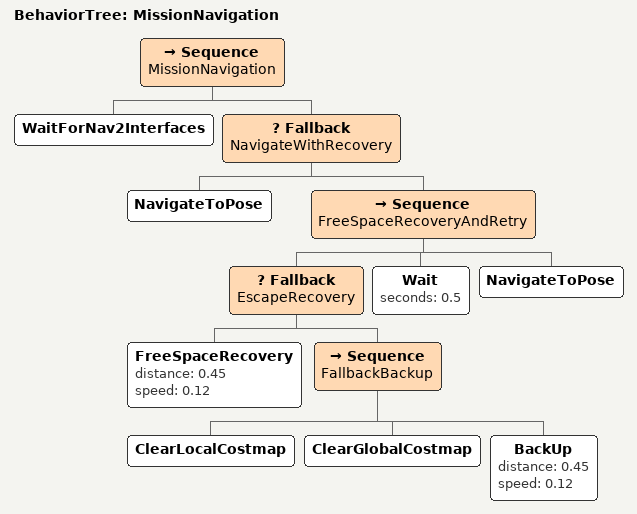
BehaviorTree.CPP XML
<?xml version="1.0" encoding="UTF-8"?>
<root main_tree_to_execute="MissionNavigation">
  <BehaviorTree ID="MissionNavigation">
    <!-- 高层任务树示意：后续可替换为 BehaviorTree.CPP 插件版本。 -->
    <Sequence name="MissionNavigation">
      <WaitForNav2Interfaces/>
      <Fallback name="NavigateWithRecovery">
        <NavigateToPose/>
        <Sequence name="FreeSpaceRecoveryAndRetry">
          <Fallback name="EscapeRecovery">
            <FreeSpaceRecovery distance="0.45" speed="0.12"/>
            <Sequence name="FallbackBackup">
              <ClearLocalCostmap/>
              <ClearGlobalCostmap/>
              <BackUp distance="0.45" speed="0.12"/>
            </Sequence>
          </Fallback>
          <Wait seconds="0.5"/>
          <NavigateToPose/>
        </Sequence>
      </Fallback>
    </Sequence>
  </BehaviorTree>
</root>
